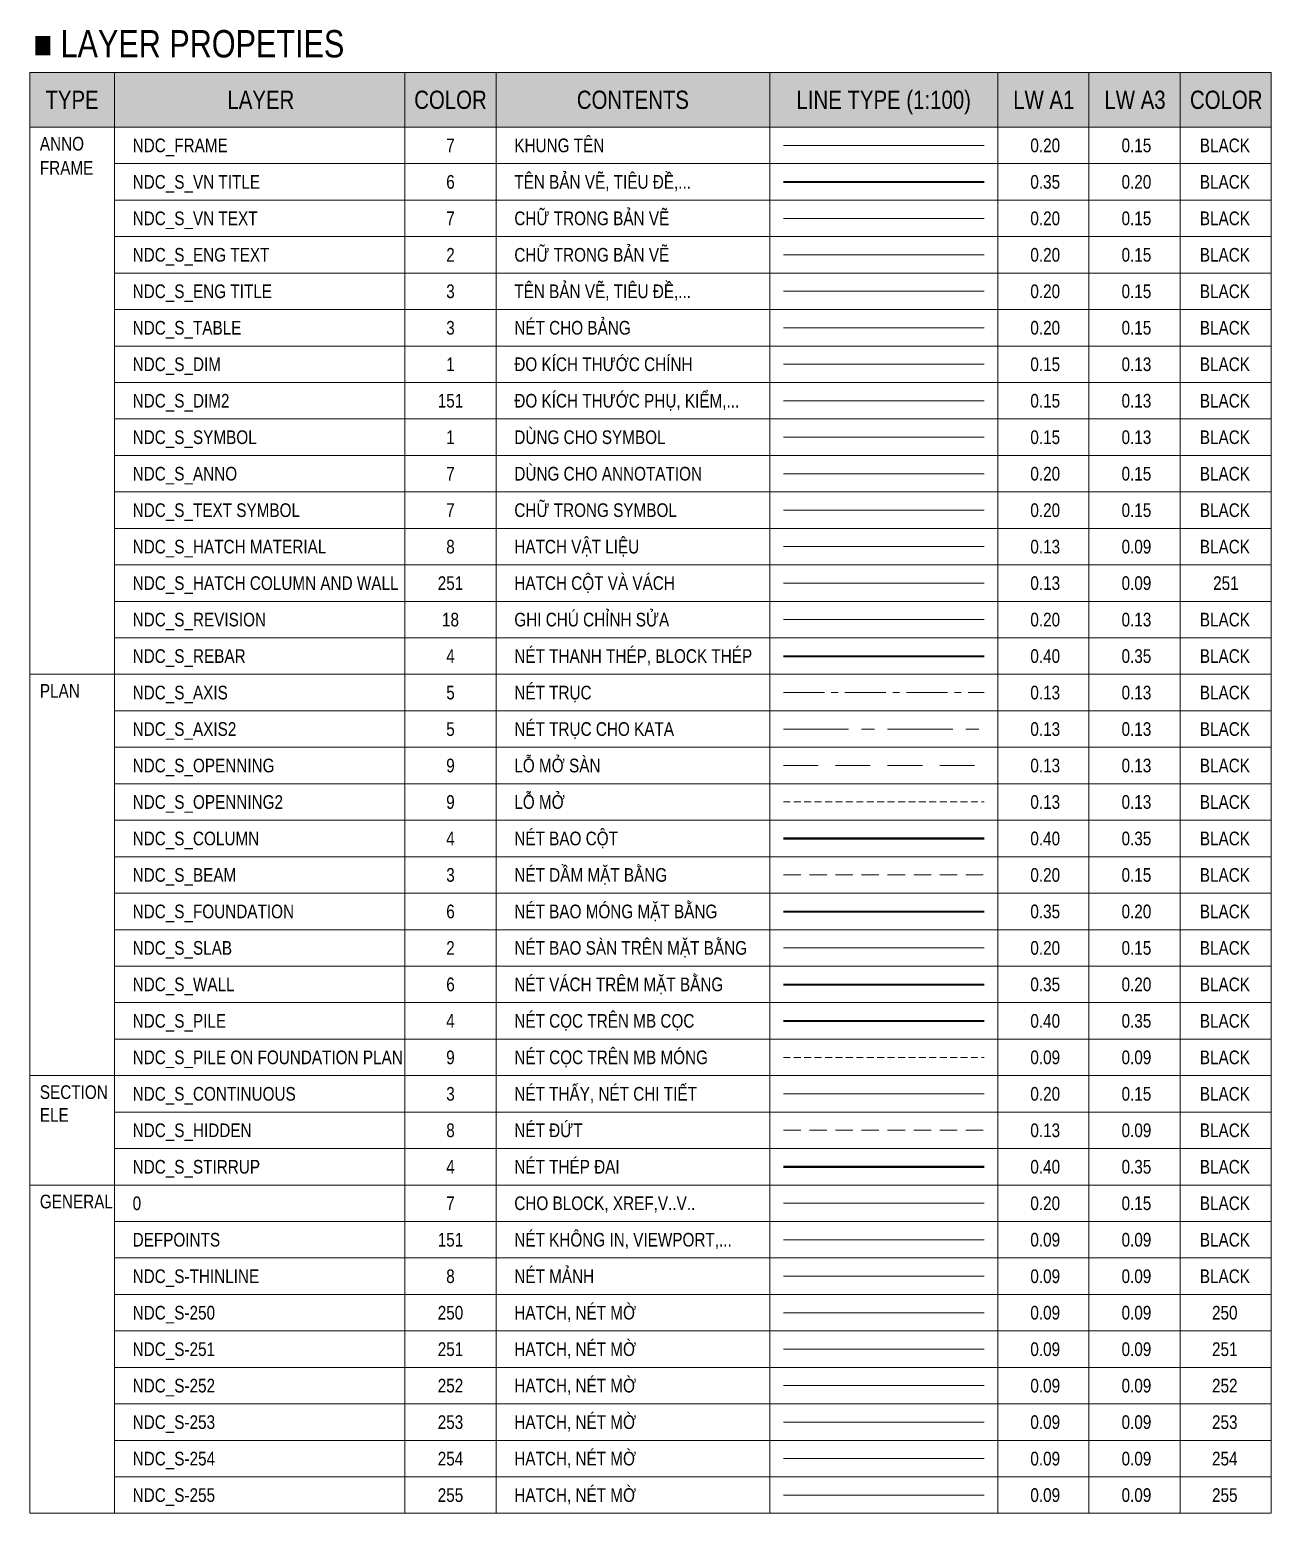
# Model space of a CAD drawing. Header units: millimetres. Extents: x -642477 to 1168880, y -27982 to 330379.
# Drawn here: x -642477 to -619787, y -9315 to 17799 of the extents above; entities that cross this region are included whole.
import ezdxf
from ezdxf.enums import TextEntityAlignment as Align

# ---------------------------------------------------------------- set-up
doc = ezdxf.new("R2010")
doc.units = ezdxf.units.MM
for name, pattern in [('CENTER', [50.8, 31.75, -6.35, 6.35, -6.35]), ('CENTER2', [1.125, 0.75, -0.125, 0.125, -0.125]), ('DASHED', [19.05, 12.7, -6.35]), ('DASHED2', [9.525, 6.35, -3.175]), ('HIDDEN2', [4.7625, 3.175, -1.5875])]:
    doc.linetypes.add(name, pattern=pattern)
doc.layers.get('0').update_dxf_attribs({"lineweight": 20})
doc.layers.get('Defpoints').update_dxf_attribs({"color": 151, "lineweight": 9})
for name, color, linetype, lineweight in [('NDC_FRAME', 7, 'Continuous', 20), ('NDC_S-COLUMN', 4, 'Continuous', 40), ('NDC_S_250', 250, 'Continuous', 9), ('NDC_S_251', 251, 'Continuous', 9), ('NDC_S_252', 252, 'Continuous', 9), ('NDC_S_253', 253, 'Continuous', 9), ('NDC_S_254', 254, 'Continuous', 9), ('NDC_S_255', 255, 'Continuous', 9), ('NDC_S_ANNO', 7, 'Continuous', 20), ('NDC_S_AXIS', 5, 'CENTER2', 13), ('NDC_S_AXIS2', 5, 'CENTER', 13), ('NDC_S_BEAM', 3, 'HIDDEN2', 20), ('NDC_S_CONTINUOUS', 3, 'Continuous', 20), ('NDC_S_DIM', 1, 'Continuous', 15), ('NDC_S_DIM2', 151, 'Continuous', 15), ('NDC_S_ENG TEXT', 2, 'Continuous', 20), ('NDC_S_ENG TITLE', 3, 'Continuous', 20), ('NDC_S_FOUNDATION', 6, 'Continuous', 35), ('NDC_S_HATCH COLUMN AND WALL', 251, 'Continuous', 13), ('NDC_S_HATCH MATERIAL', 8, 'Continuous', 13), ('NDC_S_HIDDEN', 8, 'HIDDEN2', 13), ('NDC_S_LEADER', 1, 'Continuous', 15), ('NDC_S_OPENING', 9, 'DASHED2', 13), ('NDC_S_OPENING2', 9, 'DASHED', 13), ('NDC_S_PILE', 4, 'Continuous', 35), ('NDC_S_PILE ON FOUNDATION PLAN', 9, 'DASHED', 9), ('NDC_S_REBAR', 4, 'Continuous', 35), ('NDC_S_SLAB', 2, 'Continuous', 20), ('NDC_S_STIRRUP', 4, 'Continuous', 40), ('NDC_S_TEXT SYMBOL', 7, 'Continuous', 20), ('NDC_S_THIN LINE', 8, 'Continuous', 9), ('NDC_S_VN TEXT', 7, 'Continuous', 20), ('NDC_S_VN TITLE', 6, 'Continuous', 35), ('NDC_S_WALL', 6, 'Continuous', 35), ('NDC_Table', 3, 'Continuous', 20)]:
    doc.layers.add(name, color=color, linetype=linetype, lineweight=lineweight)
doc.layers.add('NDC_S_REVISION', color=18, linetype='Continuous', lineweight=20, plot=False)
doc.styles.add('NDC_VIE TXT', font='arial.ttf', dxfattribs={"width": 0.8})

# ---------------------------------------------------------------- blocks, each defined once
blk = doc.blocks.new('NDC-S-ISO')
at = {"layer": 'NDC_S_253'}
h = blk.add_hatch(color=256, dxfattribs=at)
h.dxf.hatch_style = 1
h.paths.add_polyline_path([(0, 26333.3), (22689.7, 26333.3), (22689.7, 25333.3), (0, 25333.3)])
blk.add_line((13773.1, 5666.7), (17439.7, 5666.7))
at = {"layer": 'Defpoints'}
blk.add_line((13773.1, 5000), (17439.7, 5000), dxfattribs=at)
at = {"layer": 'NDC_FRAME'}
for p, q in [((0, 0), (0, 26333.3)), ((0, 26333.3), (22689.7, 26333.3)), ((1548.4, 0), (1548.4, 26333.3)), ((6856.4, 0), (6856.4, 26333.3)), ((8523.1, 0), (8523.1, 26333.3)), ((13523.1, 0), (13523.1, 26333.3)), ((17689.7, 0), (17689.7, 26333.3)), ((17689.7, 0), (17689.7, 26333.3)), ((19356.4, 0), (19356.4, 26333.3)), ((21023.1, 0), (21023.1, 26333.3)), ((22689.7, 0), (22689.7, 26333.3)), ((13773.1, 25000), (17439.7, 25000)), ((1548.4, 20666.7), (22689.7, 20666.7)), ((1548.4, 20000), (22689.7, 20000)), ((1548.4, 19333.3), (22689.7, 19333.3)), ((1548.4, 18666.7), (22689.7, 18666.7)), ((1548.4, 18000), (22689.7, 18000)), ((1548.4, 17333.3), (22689.7, 17333.3)), ((1548.4, 16666.7), (22689.7, 16666.7)), ((1548.4, 16000), (22689.7, 16000)), ((0, 15333.3), (22689.7, 15333.3)), ((1548.4, 14666.7), (22689.7, 14666.7)), ((1548.4, 14000), (22689.7, 14000)), ((1548.4, 13333.3), (22689.7, 13333.3)), ((1548.4, 12666.7), (22689.7, 12666.7)), ((1548.4, 12000), (22689.7, 12000)), ((1548.4, 11333.3), (22689.7, 11333.3)), ((1548.4, 10666.7), (22689.7, 10666.7)), ((1548.4, 10000), (22689.7, 10000)), ((1548.4, 9333.3), (22689.7, 9333.3)), ((1548.4, 8666.7), (22689.7, 8666.7)), ((0, 8000), (22689.7, 8000)), ((1548.4, 7333.3), (22689.7, 7333.3)), ((1548.4, 6666.7), (22689.7, 6666.7)), ((0, 6000), (22689.7, 6000)), ((1548.4, 5333.3), (22689.7, 5333.3)), ((1548.4, 4666.7), (22689.7, 4666.7)), ((1548.4, 4000), (22689.7, 4000)), ((1548.4, 3333.3), (22689.7, 3333.3)), ((1548.4, 2666.7), (22689.7, 2666.7)), ((1548.4, 2000), (22689.7, 2000)), ((1548.4, 1333.3), (22689.7, 1333.3)), ((1548.4, 666.7), (22689.7, 666.7)), ((0, 0), (22689.7, 0))]:
    blk.add_line(p, q, dxfattribs=at)
for points in [[(0, 25333.3), (22689.7, 25333.3)], [(1548.4, 24666.7), (22689.7, 24666.7)], [(1548.4, 24000), (22689.7, 24000)], [(1548.4, 23333.3), (22689.7, 23333.3)], [(1548.4, 22666.7), (22689.7, 22666.7)], [(1548.4, 22000), (22689.7, 22000)], [(1548.4, 21333.3), (22689.7, 21333.3)]]:
    blk.add_lwpolyline(points, dxfattribs=at)
at = {"layer": 'NDC_S-COLUMN'}
blk.add_line((13773.1, 12333.3), (17439.7, 12333.3), dxfattribs=at)
at = {"layer": 'NDC_S_250'}
blk.add_line((13773.1, 3666.7), (17439.7, 3666.7), dxfattribs=at)
at = {"layer": 'NDC_S_251'}
blk.add_line((13773.1, 3000), (17439.7, 3000), dxfattribs=at)
at = {"layer": 'NDC_S_252'}
blk.add_line((13773.1, 2333.3), (17439.7, 2333.3), dxfattribs=at)
at = {"layer": 'NDC_S_253'}
blk.add_line((13773.1, 1666.7), (17439.7, 1666.7), dxfattribs=at)
blk.add_lwpolyline([(0, 26333.3), (22689.7, 26333.3), (22689.7, 25333.3), (0, 25333.3)], close=True, dxfattribs=at)
at = {"layer": 'NDC_S_254'}
blk.add_line((13773.1, 1000), (17439.7, 1000), dxfattribs=at)
at = {"layer": 'NDC_S_255'}
blk.add_line((13773.1, 333.3), (17439.7, 333.3), dxfattribs=at)
at = {"layer": 'NDC_S_ANNO'}
blk.add_line((13773.1, 19000), (17439.7, 19000), dxfattribs=at)
at = {"layer": 'NDC_S_AXIS', "ltscale": 1000}
blk.add_line((13773.1, 15000), (17439.7, 15000), dxfattribs=at)
at = {"layer": 'NDC_S_AXIS2', "ltscale": 37.5}
blk.add_line((13773.1, 14333.3), (17439.7, 14333.3), dxfattribs=at)
at = {"layer": 'NDC_S_BEAM', "ltscale": 100}
blk.add_line((13773.1, 11666.7), (17439.7, 11666.7), dxfattribs=at)
at = {"layer": 'NDC_S_CONTINUOUS'}
blk.add_line((13773.1, 7666.7), (17439.7, 7666.7), dxfattribs=at)
at = {"layer": 'NDC_S_DIM'}
blk.add_line((13773.1, 21000), (17439.7, 21000), dxfattribs=at)
at = {"layer": 'NDC_S_DIM2'}
blk.add_line((13773.1, 20333.3), (17439.7, 20333.3), dxfattribs=at)
at = {"layer": 'NDC_S_ENG TEXT'}
blk.add_line((13773.1, 23000), (17439.7, 23000), dxfattribs=at)
at = {"layer": 'NDC_S_ENG TITLE'}
blk.add_line((13773.1, 22333.3), (17439.7, 22333.3), dxfattribs=at)
at = {"layer": 'NDC_S_FOUNDATION'}
blk.add_line((13773.1, 11000), (17439.7, 11000), dxfattribs=at)
at = {"layer": 'NDC_S_HATCH COLUMN AND WALL'}
blk.add_line((13773.1, 17000), (17439.7, 17000), dxfattribs=at)
at = {"layer": 'NDC_S_HATCH MATERIAL'}
blk.add_line((13773.1, 17666.7), (17439.7, 17666.7), dxfattribs=at)
at = {"layer": 'NDC_S_HIDDEN', "ltscale": 100}
blk.add_line((13773.1, 7000), (17439.7, 7000), dxfattribs=at)
at = {"layer": 'NDC_S_LEADER'}
blk.add_line((13773.1, 19666.7), (17439.7, 19666.7), dxfattribs=at)
at = {"layer": 'NDC_S_OPENING', "ltscale": 100}
blk.add_line((13773.1, 13666.7), (17439.7, 13666.7), dxfattribs=at)
at = {"layer": 'NDC_S_OPENING2', "ltscale": 10}
blk.add_line((13773.1, 13000), (17439.7, 13000), dxfattribs=at)
at = {"layer": 'NDC_S_PILE'}
blk.add_line((13773.1, 9000), (17439.7, 9000), dxfattribs=at)
at = {"layer": 'NDC_S_PILE ON FOUNDATION PLAN', "ltscale": 10}
blk.add_line((13773.1, 8333.3), (17439.7, 8333.3), dxfattribs=at)
at = {"layer": 'NDC_S_REBAR'}
blk.add_line((13773.1, 15666.7), (17439.7, 15666.7), dxfattribs=at)
at = {"layer": 'NDC_S_REVISION'}
blk.add_line((13773.1, 16333.3), (17439.7, 16333.3), dxfattribs=at)
at = {"layer": 'NDC_S_SLAB'}
blk.add_line((13773.1, 10333.3), (17439.7, 10333.3), dxfattribs=at)
at = {"layer": 'NDC_S_STIRRUP'}
blk.add_line((13773.1, 6333.3), (17439.7, 6333.3), dxfattribs=at)
at = {"layer": 'NDC_S_TEXT SYMBOL'}
blk.add_line((13773.1, 18333.3), (17439.7, 18333.3), dxfattribs=at)
at = {"layer": 'NDC_S_THIN LINE'}
blk.add_line((13773.1, 4333.3), (17439.7, 4333.3), dxfattribs=at)
at = {"layer": 'NDC_S_VN TEXT'}
blk.add_line((13773.1, 23666.7), (17439.7, 23666.7), dxfattribs=at)
at = {"layer": 'NDC_S_VN TITLE'}
blk.add_line((13773.1, 24333.3), (17439.7, 24333.3), dxfattribs=at)
at = {"layer": 'NDC_S_WALL'}
blk.add_line((13773.1, 9666.7), (17439.7, 9666.7), dxfattribs=at)
at = {"layer": 'NDC_Table'}
blk.add_line((13773.1, 21666.7), (17439.7, 21666.7), dxfattribs=at)
at = {"style": 'NDC_VIE TXT', "width": 0.8}
blk.add_text('7', height=250, dxfattribs=at).set_placement((7689.7, 5666.7), align=Align.MIDDLE_CENTER)
at = {"layer": 'Defpoints', "style": 'NDC_VIE TXT', "width": 0.8}
blk.add_text('151', height=250, dxfattribs=at).set_placement((7689.7, 5000), align=Align.MIDDLE_CENTER)
at = {"layer": 'NDC_FRAME', "style": 'NDC_VIE TXT', "width": 0.8}
blk.add_text('7', height=250, dxfattribs=at).set_placement((7689.7, 25000), align=Align.MIDDLE_CENTER)
at = {"layer": 'NDC_S-COLUMN', "style": 'NDC_VIE TXT', "width": 0.8}
blk.add_text('4', height=250, dxfattribs=at).set_placement((7689.7, 12333.3), align=Align.MIDDLE_CENTER)
at = {"layer": 'NDC_S_250', "style": 'NDC_VIE TXT', "width": 0.8}
blk.add_text('250', height=250, dxfattribs=at).set_placement((7689.7, 3666.7), align=Align.MIDDLE_CENTER)
at = {"layer": 'NDC_S_251', "style": 'NDC_VIE TXT', "width": 0.8}
blk.add_text('251', height=250, dxfattribs=at).set_placement((7689.7, 3000), align=Align.MIDDLE_CENTER)
at = {"layer": 'NDC_S_252', "style": 'NDC_VIE TXT', "width": 0.8}
blk.add_text('252', height=250, dxfattribs=at).set_placement((7689.7, 2333.3), align=Align.MIDDLE_CENTER)
at = {"layer": 'NDC_S_253', "style": 'NDC_VIE TXT', "width": 0.8}
blk.add_text('253', height=250, dxfattribs=at).set_placement((7689.7, 1666.7), align=Align.MIDDLE_CENTER)
at = {"layer": 'NDC_S_254', "style": 'NDC_VIE TXT', "width": 0.8}
blk.add_text('254', height=250, dxfattribs=at).set_placement((7689.7, 1000), align=Align.MIDDLE_CENTER)
at = {"layer": 'NDC_S_255', "style": 'NDC_VIE TXT', "width": 0.8}
blk.add_text('255', height=250, dxfattribs=at).set_placement((7689.7, 333.3), align=Align.MIDDLE_CENTER)
at = {"layer": 'NDC_S_ANNO', "style": 'NDC_VIE TXT', "width": 0.8}
blk.add_text('7', height=250, dxfattribs=at).set_placement((7689.7, 19000), align=Align.MIDDLE_CENTER)
at = {"layer": 'NDC_S_AXIS', "style": 'NDC_VIE TXT', "width": 0.8}
blk.add_text('5', height=250, dxfattribs=at).set_placement((7689.7, 15000), align=Align.MIDDLE_CENTER)
at = {"layer": 'NDC_S_AXIS2', "style": 'NDC_VIE TXT', "width": 0.8}
blk.add_text('5', height=250, dxfattribs=at).set_placement((7689.7, 14333.3), align=Align.MIDDLE_CENTER)
at = {"layer": 'NDC_S_BEAM', "style": 'NDC_VIE TXT', "width": 0.8}
blk.add_text('3', height=250, dxfattribs=at).set_placement((7689.7, 11666.7), align=Align.MIDDLE_CENTER)
at = {"layer": 'NDC_S_CONTINUOUS', "style": 'NDC_VIE TXT', "width": 0.8}
blk.add_text('3', height=250, dxfattribs=at).set_placement((7689.7, 7666.7), align=Align.MIDDLE_CENTER)
at = {"layer": 'NDC_S_DIM', "style": 'NDC_VIE TXT', "width": 0.8}
blk.add_text('1', height=250, dxfattribs=at).set_placement((7689.7, 21000), align=Align.MIDDLE_CENTER)
at = {"layer": 'NDC_S_DIM2', "style": 'NDC_VIE TXT', "width": 0.8}
blk.add_text('151', height=250, dxfattribs=at).set_placement((7689.7, 20333.3), align=Align.MIDDLE_CENTER)
at = {"layer": 'NDC_S_ENG TEXT', "style": 'NDC_VIE TXT', "width": 0.8}
blk.add_text('2', height=250, dxfattribs=at).set_placement((7689.7, 23000), align=Align.MIDDLE_CENTER)
at = {"layer": 'NDC_S_ENG TITLE', "style": 'NDC_VIE TXT', "width": 0.8}
blk.add_text('3', height=250, dxfattribs=at).set_placement((7689.7, 22333.3), align=Align.MIDDLE_CENTER)
at = {"layer": 'NDC_S_FOUNDATION', "style": 'NDC_VIE TXT', "width": 0.8}
blk.add_text('6', height=250, dxfattribs=at).set_placement((7689.7, 11000), align=Align.MIDDLE_CENTER)
at = {"layer": 'NDC_S_HATCH COLUMN AND WALL', "style": 'NDC_VIE TXT', "width": 0.8}
blk.add_text('251', height=250, dxfattribs=at).set_placement((7689.7, 17000), align=Align.MIDDLE_CENTER)
at = {"layer": 'NDC_S_HATCH MATERIAL', "style": 'NDC_VIE TXT', "width": 0.8}
blk.add_text('8', height=250, dxfattribs=at).set_placement((7689.7, 17666.7), align=Align.MIDDLE_CENTER)
at = {"layer": 'NDC_S_HIDDEN', "style": 'NDC_VIE TXT', "width": 0.8}
blk.add_text('8', height=250, dxfattribs=at).set_placement((7689.7, 7000), align=Align.MIDDLE_CENTER)
at = {"layer": 'NDC_S_LEADER', "style": 'NDC_VIE TXT', "width": 0.8}
blk.add_text('1', height=250, dxfattribs=at).set_placement((7689.7, 19666.7), align=Align.MIDDLE_CENTER)
at = {"layer": 'NDC_S_OPENING', "style": 'NDC_VIE TXT', "width": 0.8}
blk.add_text('9', height=250, dxfattribs=at).set_placement((7689.7, 13666.7), align=Align.MIDDLE_CENTER)
at = {"layer": 'NDC_S_OPENING2', "style": 'NDC_VIE TXT', "width": 0.8}
blk.add_text('9', height=250, dxfattribs=at).set_placement((7689.7, 13000), align=Align.MIDDLE_CENTER)
at = {"layer": 'NDC_S_PILE', "style": 'NDC_VIE TXT', "width": 0.8}
blk.add_text('4', height=250, dxfattribs=at).set_placement((7689.7, 9000), align=Align.MIDDLE_CENTER)
at = {"layer": 'NDC_S_PILE ON FOUNDATION PLAN', "style": 'NDC_VIE TXT', "width": 0.8}
blk.add_text('9', height=250, dxfattribs=at).set_placement((7689.7, 8333.3), align=Align.MIDDLE_CENTER)
at = {"layer": 'NDC_S_REBAR', "style": 'NDC_VIE TXT', "width": 0.8}
blk.add_text('4', height=250, dxfattribs=at).set_placement((7689.7, 15666.7), align=Align.MIDDLE_CENTER)
at = {"layer": 'NDC_S_REVISION', "style": 'NDC_VIE TXT', "width": 0.8}
blk.add_text('18', height=250, dxfattribs=at).set_placement((7689.7, 16333.3), align=Align.MIDDLE_CENTER)
at = {"layer": 'NDC_S_SLAB', "style": 'NDC_VIE TXT', "width": 0.8}
blk.add_text('2', height=250, dxfattribs=at).set_placement((7689.7, 10333.3), align=Align.MIDDLE_CENTER)
at = {"layer": 'NDC_S_STIRRUP', "style": 'NDC_VIE TXT', "width": 0.8}
blk.add_text('4', height=250, dxfattribs=at).set_placement((7689.7, 6333.3), align=Align.MIDDLE_CENTER)
at = {"layer": 'NDC_S_TEXT SYMBOL', "style": 'NDC_VIE TXT', "width": 0.8}
blk.add_text('7', height=250, dxfattribs=at).set_placement((7689.7, 18333.3), align=Align.MIDDLE_CENTER)
at = {"layer": 'NDC_S_THIN LINE', "style": 'NDC_VIE TXT', "width": 0.8}
blk.add_text('8', height=250, dxfattribs=at).set_placement((7689.7, 4333.3), align=Align.MIDDLE_CENTER)
at = {"layer": 'NDC_S_VN TEXT', "color": 3, "style": 'NDC_VIE TXT', "width": 0.8}
for s, height, p in [('■ LAYER PROPETIES', 500, (71.9, 26857.1)), ('ANNO', 250, (185.8, 25031)), ('NDC_FRAME', 250, (1881.7, 25000)), ('KHUNG TÊN', 250, (8856.4, 25000)), ('0.20', 250, (18286.3, 25000)), ('0.15', 250, (19953, 25000)), ('BLACK', 250, (21383.3, 25000)), ('FRAME', 250, (185.8, 24589.2)), ('NDC_S_VN TITLE', 250, (1881.7, 24333.3)), ('TÊN BẢN VẼ, TIÊU ĐỀ,...', 250, (8856.4, 24333.3)), ('0.35', 250, (18286.3, 24333.3)), ('0.20', 250, (19953, 24333.3)), ('BLACK', 250, (21383.3, 24333.3)), ('CHỮ TRONG BẢN VẼ', 250, (8856.4, 23666.7)), ('NDC_S_VN TEXT', 250, (1881.7, 23666.7)), ('0.20', 250, (18286.3, 23666.7)), ('0.15', 250, (19953, 23666.7)), ('BLACK', 250, (21383.3, 23666.7)), ('NDC_S_ENG TEXT', 250, (1881.7, 23000)), ('CHỮ TRONG BẢN VẼ', 250, (8856.4, 23000)), ('0.20', 250, (18286.3, 23000)), ('0.15', 250, (19953, 23000)), ('BLACK', 250, (21383.3, 23000)), ('TÊN BẢN VẼ, TIÊU ĐỀ,...', 250, (8856.4, 22333.3)), ('NDC_S_ENG TITLE', 250, (1881.7, 22333.3)), ('0.20', 250, (18286.3, 22333.3)), ('0.15', 250, (19953, 22333.3)), ('BLACK', 250, (21383.3, 22333.3)), ('NDC_S_TABLE', 250, (1881.7, 21666.7)), ('NÉT CHO BẢNG', 250, (8856.4, 21666.7)), ('0.20', 250, (18286.3, 21666.7)), ('0.15', 250, (19953, 21666.7)), ('BLACK', 250, (21383.3, 21666.7)), ('ĐO KÍCH THƯỚC CHÍNH ', 250, (8856.4, 21000)), ('NDC_S_DIM', 250, (1881.7, 21000)), ('0.15', 250, (18286.3, 21000)), ('0.13', 250, (19953, 21000)), ('BLACK', 250, (21383.3, 21000)), ('NDC_S_DIM2', 250, (1881.7, 20333.3)), ('ĐO KÍCH THƯỚC PHỤ, KIỂM,...', 250, (8856.4, 20333.3)), ('0.15', 250, (18286.3, 20333.3)), ('0.13', 250, (19953, 20333.3)), ('BLACK', 250, (21383.3, 20333.3)), ('NDC_S_SYMBOL', 250, (1881.7, 19666.7)), ('DÙNG CHO SYMBOL', 250, (8856.4, 19666.7)), ('0.15', 250, (18286.3, 19666.7)), ('0.13', 250, (19953, 19666.7)), ('BLACK', 250, (21383.3, 19666.7)), ('NDC_S_ANNO', 250, (1881.7, 19000)), ('DÙNG CHO ANNOTATION', 250, (8856.4, 19000)), ('0.20', 250, (18286.3, 19000)), ('0.15', 250, (19953, 19000)), ('BLACK', 250, (21383.3, 19000)), ('NDC_S_TEXT SYMBOL', 250, (1881.7, 18333.3)), ('CHỮ TRONG SYMBOL', 250, (8856.4, 18333.3)), ('0.20', 250, (18286.3, 18333.3)), ('0.15', 250, (19953, 18333.3)), ('BLACK', 250, (21383.3, 18333.3)), ('NDC_S_HATCH MATERIAL', 250, (1881.7, 17666.7)), ('HATCH VẬT LIỆU', 250, (8856.4, 17666.7)), ('0.13', 250, (18286.3, 17666.7)), ('0.09', 250, (19953, 17666.7)), ('BLACK', 250, (21383.3, 17666.7)), ('NDC_S_HATCH COLUMN AND WALL', 250, (1881.7, 17000)), ('HATCH CỘT VÀ VÁCH', 250, (8856.4, 17000)), ('0.13', 250, (18286.3, 17000)), ('0.09', 250, (19953, 17000)), ('251', 250, (21626.2, 17000)), ('NDC_S_REVISION', 250, (1881.7, 16333.3)), ('GHI CHÚ CHỈNH SỬA', 250, (8856.4, 16333.3)), ('0.20', 250, (18286.3, 16333.3)), ('0.13', 250, (19953, 16333.3)), ('BLACK', 250, (21383.3, 16333.3)), ('NDC_S_REBAR', 250, (1881.7, 15666.7)), ('NÉT THANH THÉP, BLOCK THÉP', 250, (8856.4, 15666.7)), ('0.40', 250, (18286.3, 15666.7)), ('0.35', 250, (19953, 15666.7)), ('BLACK', 250, (21383.3, 15666.7)), ('NÉT TRỤC', 250, (8856.4, 15000)), ('PLAN', 250, (185.8, 15031)), ('NDC_S_AXIS', 250, (1881.7, 15000)), ('0.13', 250, (18286.3, 15000)), ('0.13', 250, (19953, 15000)), ('BLACK', 250, (21383.3, 15000)), ('NDC_S_AXIS2', 250, (1881.7, 14333.3)), ('NÉT TRỤC CHO KATA', 250, (8856.4, 14333.3)), ('0.13', 250, (18286.3, 14333.3)), ('0.13', 250, (19953, 14333.3)), ('BLACK', 250, (21383.3, 14333.3)), ('LỖ MỞ SÀN', 250, (8856.4, 13666.7)), ('NDC_S_OPENNING', 250, (1881.7, 13666.7)), ('0.13', 250, (18286.3, 13666.7)), ('0.13', 250, (19953, 13666.7)), ('BLACK', 250, (21383.3, 13666.7)), ('NDC_S_OPENNING2', 250, (1881.7, 13000)), ('LỖ MỞ', 250, (8856.4, 13000)), ('0.13', 250, (18286.3, 13000)), ('0.13', 250, (19953, 13000)), ('BLACK', 250, (21383.3, 13000)), ('NÉT BAO CỘT', 250, (8856.4, 12333.3)), ('NDC_S_COLUMN', 250, (1881.7, 12333.3)), ('0.40', 250, (18286.3, 12333.3)), ('0.35', 250, (19953, 12333.3)), ('BLACK', 250, (21383.3, 12333.3)), ('NDC_S_BEAM', 250, (1881.7, 11666.7)), ('NÉT DẦM MẶT BẰNG', 250, (8856.4, 11666.7)), ('0.20', 250, (18286.3, 11666.7)), ('0.15', 250, (19953, 11666.7)), ('BLACK', 250, (21383.3, 11666.7)), ('NDC_S_FOUNDATION', 250, (1881.7, 11000)), ('NÉT BAO MÓNG MẶT BẰNG', 250, (8856.4, 11000)), ('0.35', 250, (18286.3, 11000)), ('0.20', 250, (19953, 11000)), ('BLACK', 250, (21383.3, 11000)), ('NDC_S_SLAB', 250, (1881.7, 10333.3)), ('NÉT BAO SÀN TRÊN MẶT BẰNG', 250, (8856.4, 10333.3)), ('0.20', 250, (18286.3, 10333.3)), ('0.15', 250, (19953, 10333.3)), ('BLACK', 250, (21383.3, 10333.3)), ('NDC_S_WALL', 250, (1881.7, 9666.7)), ('NÉT VÁCH TRÊM MẶT BẰNG', 250, (8856.4, 9666.7)), ('0.35', 250, (18286.3, 9666.7)), ('0.20', 250, (19953, 9666.7)), ('BLACK', 250, (21383.3, 9666.7)), ('NDC_S_PILE', 250, (1881.7, 9000)), ('NÉT CỌC TRÊN MB CỌC', 250, (8856.4, 9000)), ('0.40', 250, (18286.3, 9000)), ('0.35', 250, (19953, 9000)), ('BLACK', 250, (21383.3, 9000)), ('NDC_S_PILE ON FOUNDATION PLAN', 250, (1881.7, 8333.3)), ('NÉT CỌC TRÊN MB MÓNG', 250, (8856.4, 8333.3)), ('0.09', 250, (18286.3, 8333.3)), ('0.09', 250, (19953, 8333.3)), ('BLACK', 250, (21383.3, 8333.3)), ('NÉT THẤY, NÉT CHI TIẾT', 250, (8856.4, 7666.7)), ('SECTION', 250, (185.8, 7697.7)), ('NDC_S_CONTINUOUS', 250, (1881.7, 7666.7)), ('0.20', 250, (18286.3, 7666.7)), ('0.15', 250, (19953, 7666.7)), ('BLACK', 250, (21383.3, 7666.7)), ('ELE', 250, (185.8, 7280.1)), ('NDC_S_HIDDEN', 250, (1881.7, 7000)), ('NÉT ĐỨT', 250, (8856.4, 7000)), ('0.13', 250, (18286.3, 7000)), ('0.09', 250, (19953, 7000)), ('BLACK', 250, (21383.3, 7000)), ('NÉT THÉP ĐAI', 250, (8856.4, 6333.3)), ('NDC_S_STIRRUP', 250, (1881.7, 6333.3)), ('0.40', 250, (18286.3, 6333.3)), ('0.35', 250, (19953, 6333.3)), ('BLACK', 250, (21383.3, 6333.3)), ('GENERAL', 250, (185.8, 5697.7)), ('0', 250, (1881.7, 5666.7)), ('CHO BLOCK, XREF,V..V..', 250, (8856.4, 5666.7)), ('0.20', 250, (18286.3, 5666.7)), ('0.15', 250, (19953, 5666.7)), ('BLACK', 250, (21383.3, 5666.7)), ('NÉT KHÔNG IN, VIEWPORT,...', 250, (8856.4, 5000)), ('DEFPOINTS', 250, (1881.7, 5000)), ('0.09', 250, (18286.3, 5000)), ('0.09', 250, (19953, 5000)), ('BLACK', 250, (21383.3, 5000)), ('NDC_S-THINLINE', 250, (1881.7, 4333.3)), ('NÉT MẢNH', 250, (8856.4, 4333.3)), ('0.09', 250, (18286.3, 4333.3)), ('0.09', 250, (19953, 4333.3)), ('BLACK', 250, (21383.3, 4333.3)), ('HATCH, NÉT MỜ', 250, (8856.4, 3666.7)), ('NDC_S-250', 250, (1881.7, 3666.7)), ('0.09', 250, (18286.3, 3666.7)), ('0.09', 250, (19953, 3666.7)), ('250', 250, (21606, 3666.7)), ('NDC_S-251', 250, (1881.7, 3000)), ('HATCH, NÉT MỜ', 250, (8856.4, 3000)), ('0.09', 250, (18286.3, 3000)), ('0.09', 250, (19953, 3000)), ('251', 250, (21606, 3000)), ('NDC_S-252', 250, (1881.7, 2333.3)), ('HATCH, NÉT MỜ', 250, (8856.4, 2333.3)), ('0.09', 250, (18286.3, 2333.3)), ('0.09', 250, (19953, 2333.3)), ('252', 250, (21606, 2333.3)), ('NDC_S-253', 250, (1881.7, 1666.7)), ('HATCH, NÉT MỜ', 250, (8856.4, 1666.7)), ('0.09', 250, (18286.3, 1666.7)), ('0.09', 250, (19953, 1666.7)), ('253', 250, (21606, 1666.7)), ('NDC_S-254', 250, (1881.7, 1000)), ('HATCH, NÉT MỜ', 250, (8856.4, 1000)), ('0.09', 250, (18286.3, 1000)), ('0.09', 250, (19953, 1000)), ('254', 250, (21606, 1000)), ('NDC_S-255', 250, (1881.7, 333.3)), ('HATCH, NÉT MỜ', 250, (8856.4, 333.3)), ('0.09', 250, (18286.3, 333.3)), ('0.09', 250, (19953, 333.3)), ('255', 250, (21606, 333.3))]:
    blk.add_text(s, height=height, dxfattribs=at).set_placement(p, align=Align.MIDDLE_LEFT)
for s, height, p in [('TYPE', 333.33, (774.7, 25833.3)), ('LAYER', 333.33, (4224.4, 25833.3)), ('COLOR', 333.33, (7689.7, 25833.3)), ('CONTENTS', 333.33, (11023.1, 25833.3)), ('LINE TYPE (1:100)', 333.333, (15606.4, 25833.3)), ('LW A1', 333.33, (18532.3, 25833.3)), ('LW A3', 333.33, (20198.9, 25833.3)), ('COLOR', 333.33, (21865.6, 25833.3))]:
    blk.add_text(s, height=height, dxfattribs=at).set_placement(p, align=Align.MIDDLE_CENTER)
at = {"layer": 'NDC_S_VN TEXT', "style": 'NDC_VIE TXT', "width": 0.8}
blk.add_text('7', height=250, dxfattribs=at).set_placement((7689.7, 23666.7), align=Align.MIDDLE_CENTER)
at = {"layer": 'NDC_S_VN TITLE', "style": 'NDC_VIE TXT', "width": 0.8}
blk.add_text('6', height=250, dxfattribs=at).set_placement((7689.7, 24333.3), align=Align.MIDDLE_CENTER)
at = {"layer": 'NDC_S_WALL', "style": 'NDC_VIE TXT', "width": 0.8}
blk.add_text('6', height=250, dxfattribs=at).set_placement((7689.7, 9666.7), align=Align.MIDDLE_CENTER)
at = {"layer": 'NDC_Table', "style": 'NDC_VIE TXT', "width": 0.8}
blk.add_text('3', height=250, dxfattribs=at).set_placement((7689.7, 21666.7), align=Align.MIDDLE_CENTER)

msp = doc.modelspace()

# ---------------------------------------------------------------- block references
at = {"layer": 'NDC_S_LEADER', "ltscale": 100}
msp.add_blockref('NDC-S-ISO', (-642477.2, -9315.2), dxfattribs=at)

doc.saveas('drawing.dxf')
